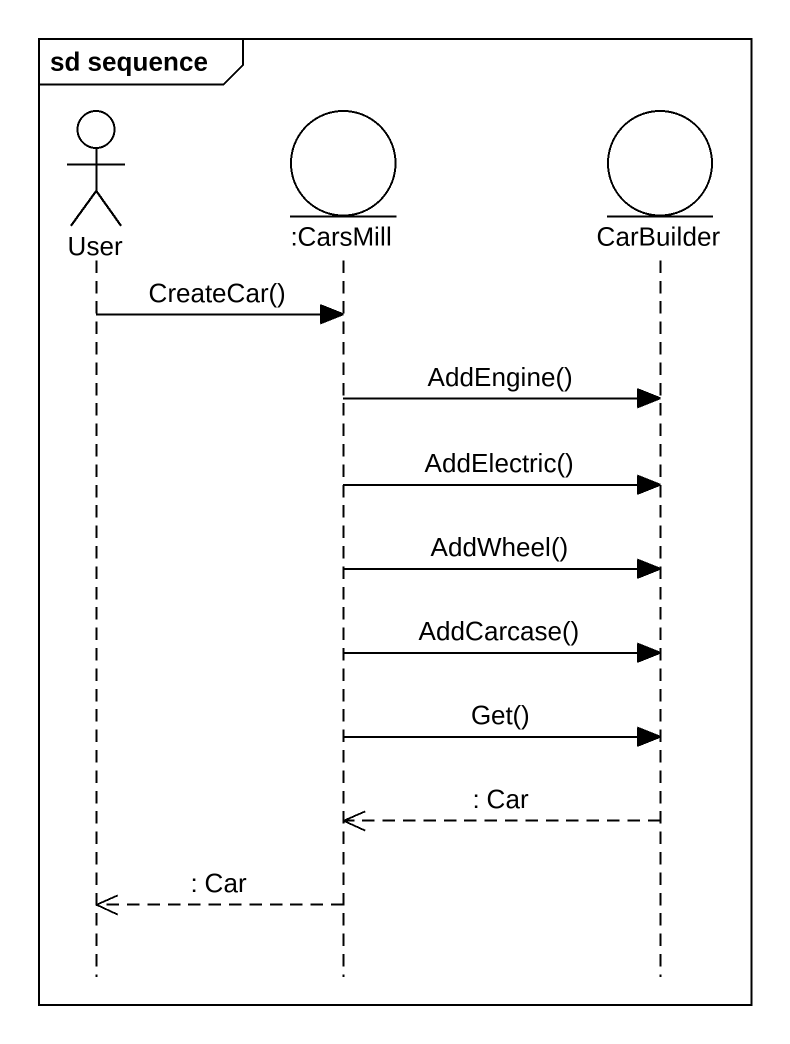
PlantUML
@startuml
mainframe sd sequence
hide footbox
actor User
entity ":CarsMill" as CarsMill
entity CarBuilder

User -> CarsMill : CreateCar()
CarsMill -> CarBuilder : AddEngine()
CarsMill -> CarBuilder : AddElectric()
CarsMill -> CarBuilder : AddWheel()
CarsMill -> CarBuilder : AddCarcase()
CarsMill -> CarBuilder : Get()
CarBuilder -->> CarsMill : : Car
CarsMill -->> User : : Car
@enduml
